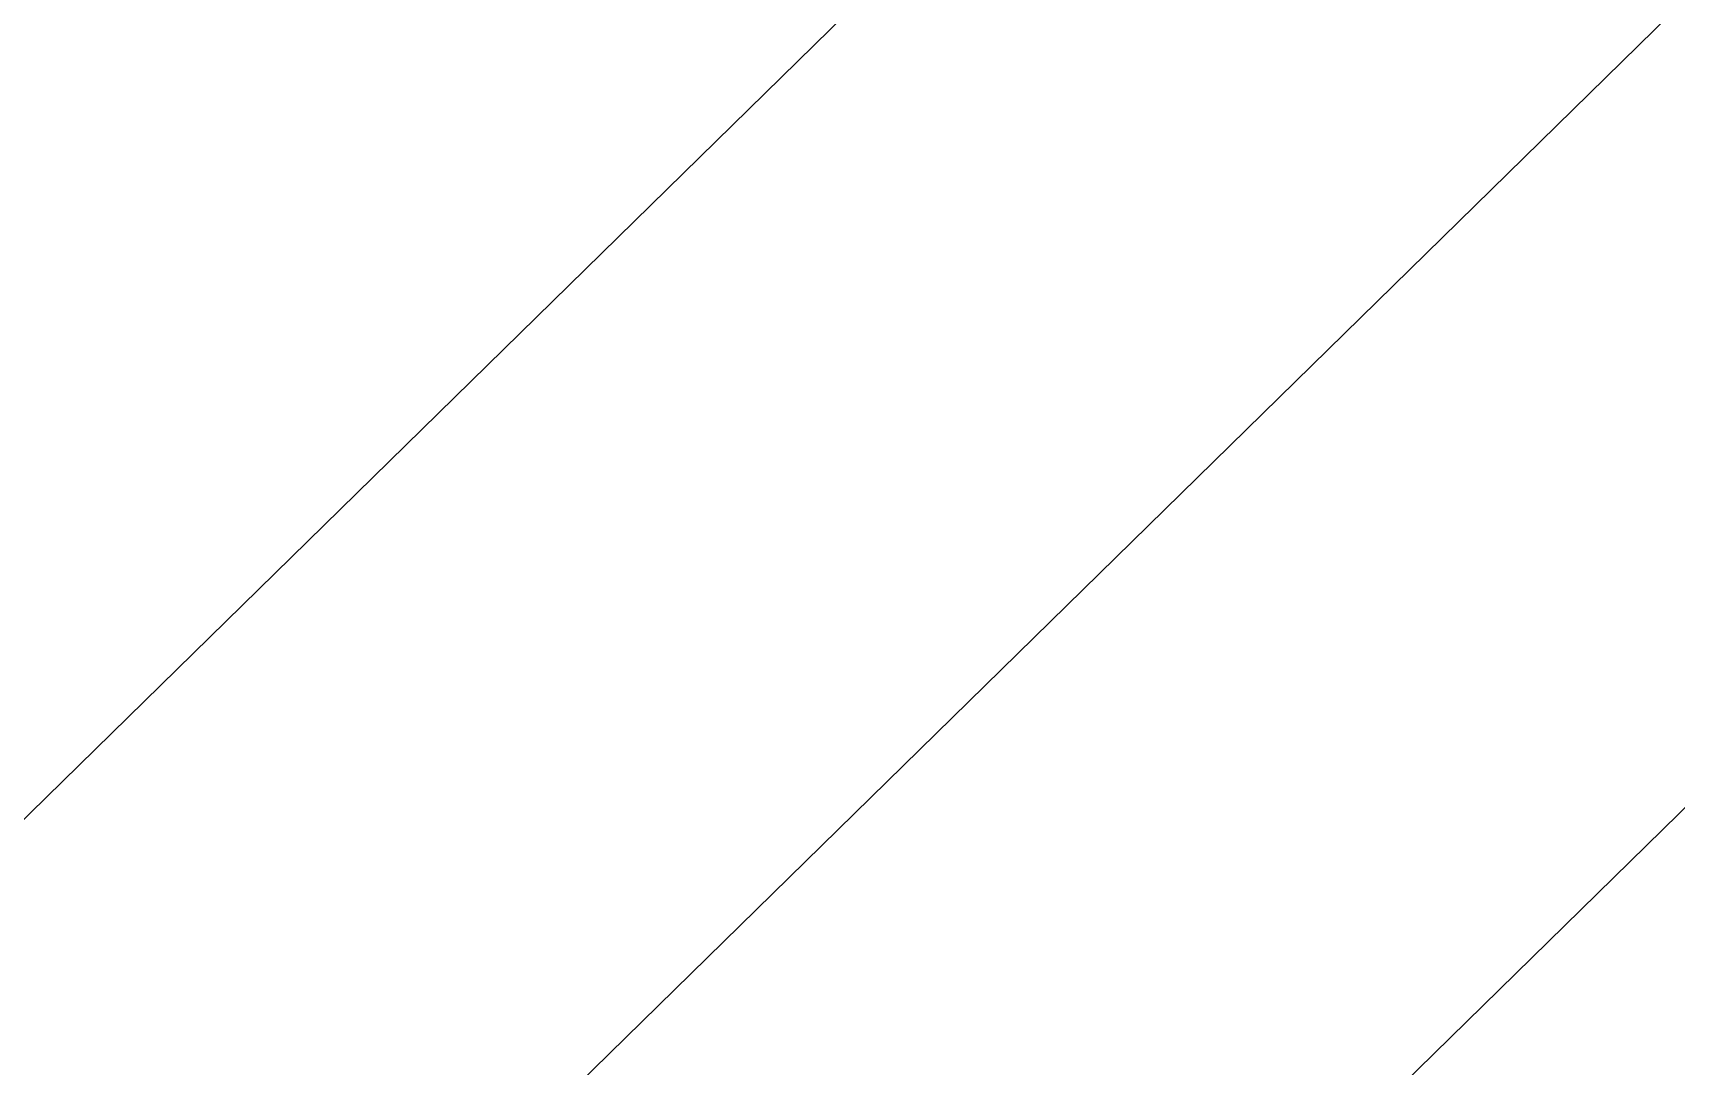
# Model space of a CAD drawing. Extents: x 7084 to 11035, y 13750 to 16729.
# Drawn here: x 8696.092 to 8697.078, y 15506.75 to 15507.37 of the extents above; entities that cross this region are included whole.
import ezdxf

# ---------------------------------------------------------------- set-up
doc = ezdxf.new("R2010")
doc.units = 0
doc.layers.add('Default', color=7, linetype='Continuous')

msp = doc.modelspace()

# ---------------------------------------------------------------- linework, layer by layer
at = {"layer": 'Default'}
for points in [[(8508.46177, 15210.41009), (8541.41748, 15227.65076), (8546.36045, 15227.35534), (8605.86931, 15350.62362), (8619.31049, 15352.69149), (8670.31804, 15424.95231), (8680.31278, 15420.12727), (8752.33213, 15401.34859), (8829.58497, 15449.63158), (8750.44822, 15545.52082), (8705.8166, 15501.8142), (8695.82187, 15506.63924), (8740.45349, 15550.34586), (8755.02505, 15580.05636), (8850.66422, 15648.06653), (9012.18828, 15686.32221), (9022.67418, 15703.18808), (9054.13191, 15681.44985), (9258.16221, 15675.07383), (9372.92918, 15634.69286), (9489.82162, 15590.06124), (9532.13974, 15601.30515), (9853.06238, 15514.16719)], [(8546.77403, 15226.5167), (8606.44372, 15350.11813), (8619.43686, 15352.11708), (8670.58227, 15424.5732), (8680.24385, 15419.90899), (8752.45785, 15401.07956), (8829.91948, 15449.49304), (8750.56885, 15545.64145), (8705.8166, 15501.8167), (8696.15503, 15506.48091), (8740.90727, 15550.30565), (8754.99311, 15579.0258), (8850.89077, 15647.21978), (9012.85138, 15685.57886), (9022.98776, 15701.88254), (9053.39689, 15680.86891), (9257.97862, 15674.47565), (9373.05577, 15633.98555), (9490.26413, 15589.2333), (9531.17165, 15600.10242), (9852.96165, 15512.72895)], [(8547.1876, 15225.67806), (8607.01813, 15349.61265), (8619.56323, 15351.54267), (8670.8465, 15424.19409), (8680.17492, 15419.69071), (8752.58356, 15400.81053), (8830.25399, 15449.35451), (8750.68947, 15545.76207), (8705.8166, 15501.8192), (8696.48818, 15506.32257), (8741.36105, 15550.26545), (8754.96118, 15577.99525), (8851.11732, 15646.37303), (9013.51448, 15684.8355), (9023.30133, 15700.57699)]]:
    msp.add_lwpolyline(points, dxfattribs=at)

doc.saveas('drawing.dxf')
